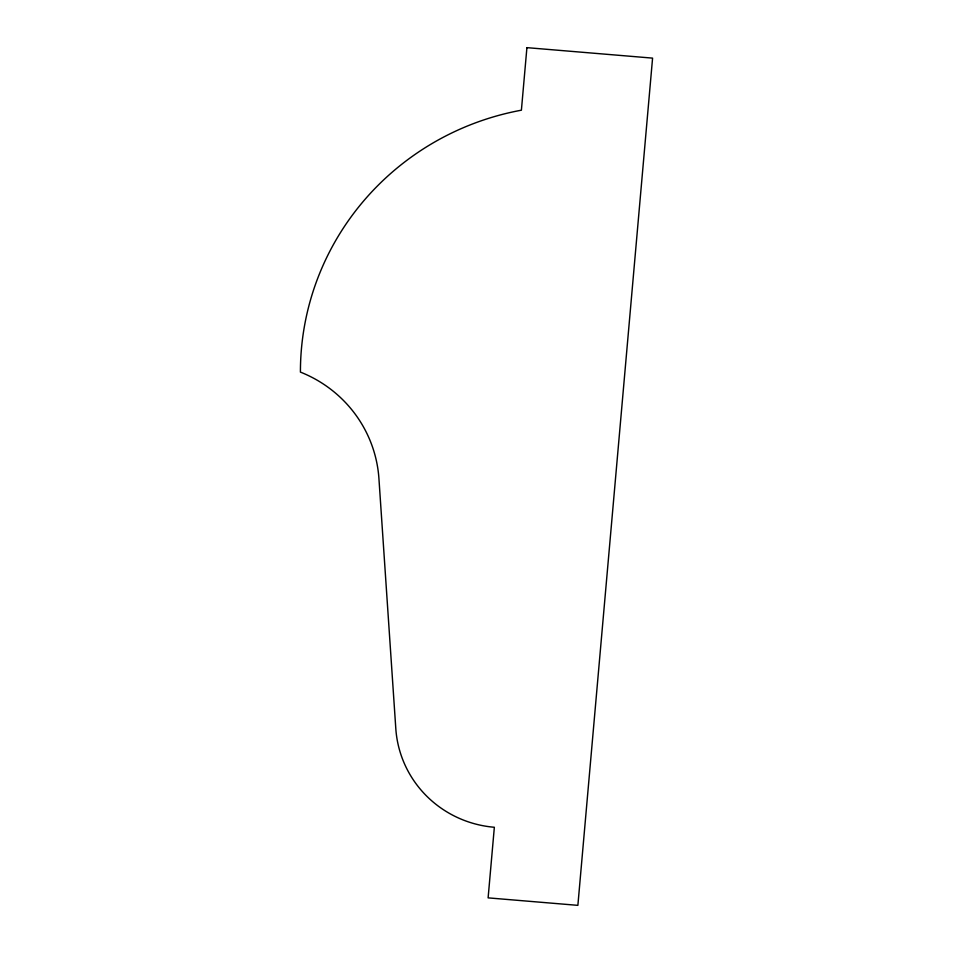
<?xml version="1.0" encoding="UTF-8"?>
<svg xmlns="http://www.w3.org/2000/svg" width="953" height="953" viewBox="0 0 953 953"><rect width="100%" height="100%" fill="white"/><g stroke="black" fill="none" stroke-linecap="round" stroke-linejoin="round"><path stroke-width="1.43" d="M526.914 47.65L521.398 110.191A270.307 265.696 -3.2 0 0 300.421 372.099A126.141 123.985 -3.2 0 1 378.937 478.668L395.805 728.604A108.118 106.283 -3.2 0 0 494.345 827.264L488.115 897.869L577.875 905.35L652.579 58.121L526.914 47.65"/></g></svg>
